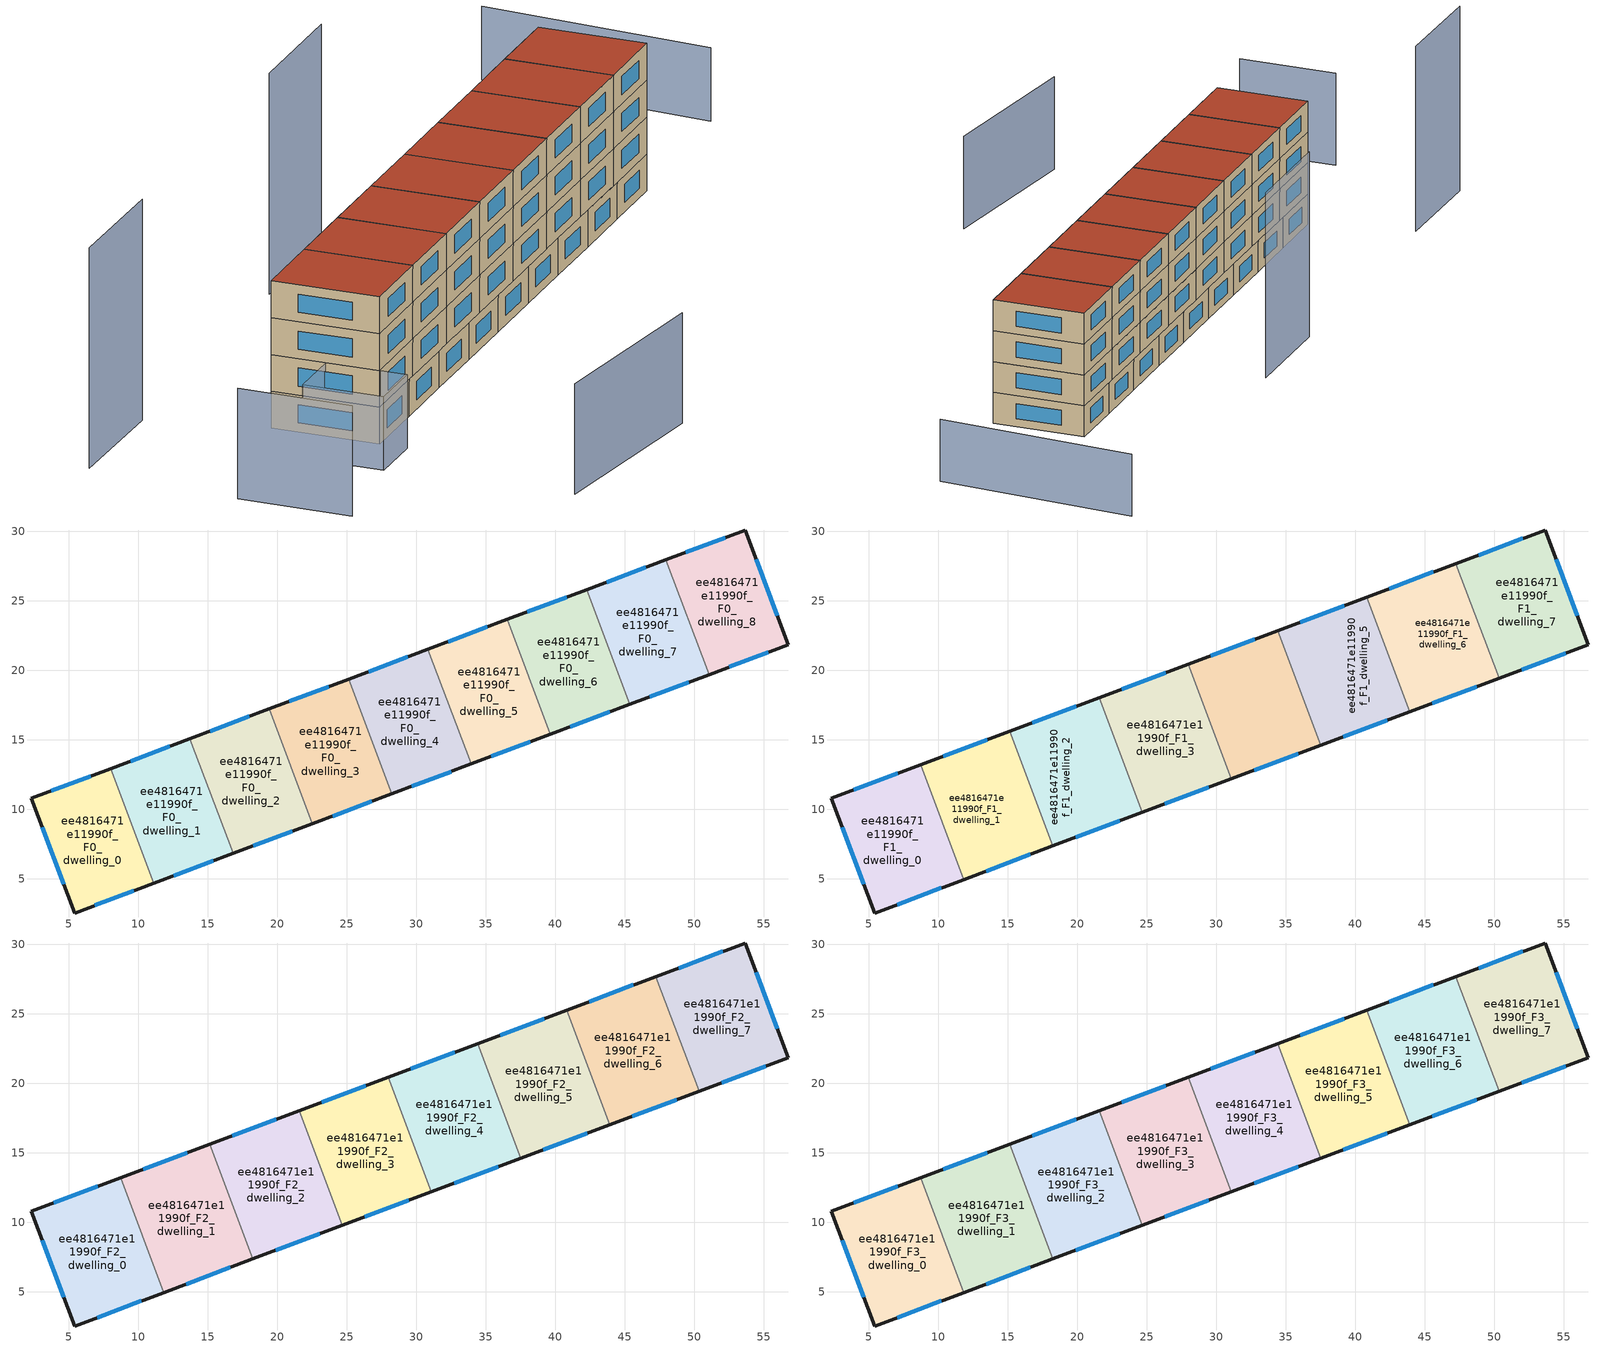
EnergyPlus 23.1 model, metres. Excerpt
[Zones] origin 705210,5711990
ee4816471e11990f_F0_dwelling_0
 floor ground (EU_floor_Construction): 8.02,12.92 11.12,4.68 5.43,2.54 2.3,10.78 z0
 wall outside (EU_wall_Construction): 8.02,12.92 2.3,10.78 5.43,2.54 11.12,4.68 z0:3
 wall to ee4816471e11990f_F0_dwelling_1 (EU_wall_Construction): 11.12,4.68 8.02,12.92 z0:3
 window (EU_Window_Construction): 3.09,8.69 4.64,4.62 / 6.57,12.38 3.75,11.32 / 6.87,3.08 9.68,4.14 z0.76:2.24
ee4816471e11990f_F0_dwelling_1
 floor ground (EU_floor_Construction): 13.72,15.07 16.83,6.82 11.12,4.68 8.02,12.92 z0
 wall outside (EU_wall_Construction): 13.72,15.07 8.02,12.92 / 11.12,4.68 16.83,6.82 z0:3
 wall to ee4816471e11990f_F0_dwelling_2 (EU_wall_Construction): 16.83,6.82 13.72,15.07 z0:3
 window (EU_Window_Construction): 12.28,14.53 9.46,13.47 / 12.56,5.22 15.38,6.28 z0.76:2.24
ee4816471e11990f_F0_dwelling_2
 floor ground (EU_floor_Construction): 19.43,17.22 22.53,8.97 16.83,6.82 13.72,15.07 z0
 wall outside (EU_wall_Construction): 19.43,17.22 13.72,15.07 / 16.83,6.82 22.53,8.97 z0:3
 wall to ee4816471e11990f_F0_dwelling_3 (EU_wall_Construction): 22.53,8.97 19.43,17.22 z0:3
 window (EU_Window_Construction): 17.99,16.67 15.17,15.61 / 18.27,7.37 21.09,8.43 z0.76:2.24
ee4816471e11990f_F0_dwelling_3
 floor ground (EU_floor_Construction): 25.13,19.36 28.24,11.11 22.53,8.97 19.43,17.22 z0
 wall outside (EU_wall_Construction): 25.13,19.36 19.43,17.22 / 22.53,8.97 28.24,11.11 z0:3
 wall to ee4816471e11990f_F0_dwelling_4 (EU_wall_Construction): 28.24,11.11 25.13,19.36 z0:3
 window (EU_Window_Construction): 23.69,18.82 20.87,17.76 / 23.97,9.51 26.79,10.57 z0.76:2.24
 ceiling adiabatic (EU_roof_Construction): 28.24,11.11 25.13,19.36 19.43,17.22 21.57,18.02 24.67,9.77 z3
ee4816471e11990f_F0_dwelling_4
 floor ground (EU_floor_Construction): 30.84,21.51 33.94,13.26 28.24,11.11 25.13,19.36 z0
 wall outside (EU_wall_Construction): 30.84,21.51 25.13,19.36 / 28.24,11.11 33.94,13.26 z0:3
 wall to ee4816471e11990f_F0_dwelling_5 (EU_wall_Construction): 33.94,13.26 30.84,21.51 z0:3
 window (EU_Window_Construction): 29.4,20.96 26.58,19.9 / 29.68,11.65 32.5,12.71 z0.76:2.24
 ceiling adiabatic (EU_roof_Construction): 31.09,12.18 27.99,20.43 25.13,19.36 28.24,11.11 z3
ee4816471e11990f_F0_dwelling_5
 floor ground (EU_floor_Construction): 36.54,23.65 39.64,15.4 33.94,13.26 30.84,21.51 z0
 wall outside (EU_wall_Construction): 36.54,23.65 30.84,21.51 / 33.94,13.26 39.64,15.4 z0:3
 wall to ee4816471e11990f_F0_dwelling_6 (EU_wall_Construction): 39.64,15.4 36.54,23.65 z0:3
 window (EU_Window_Construction): 35.1,23.11 32.28,22.05 / 35.38,13.8 38.2,14.86 z0.76:2.24
ee4816471e11990f_F0_dwelling_6
 floor ground (EU_floor_Construction): 42.24,25.79 45.35,17.54 39.64,15.4 36.54,23.65 z0
 wall outside (EU_wall_Construction): 42.24,25.79 36.54,23.65 / 39.64,15.4 45.35,17.54 z0:3
 wall to ee4816471e11990f_F0_dwelling_7 (EU_wall_Construction): 45.35,17.54 42.24,25.79 z0:3
 window (EU_Window_Construction): 40.8,25.25 37.98,24.19 / 41.09,15.94 43.91,17 z0.76:2.24
ee4816471e11990f_F0_dwelling_7
 floor ground (EU_floor_Construction): 47.95,27.94 51.05,19.69 45.35,17.54 42.24,25.79 z0
 wall outside (EU_wall_Construction): 47.95,27.94 42.24,25.79 / 45.35,17.54 51.05,19.69 z0:3
 wall to ee4816471e11990f_F0_dwelling_8 (EU_wall_Construction): 51.05,19.69 47.95,27.94 z0:3
 window (EU_Window_Construction): 46.51,27.4 43.69,26.34 / 46.79,18.09 49.61,19.15 z0.76:2.24
ee4816471e11990f_F0_dwelling_8
 floor ground (EU_floor_Construction): 53.64,30.08 56.76,21.83 51.05,19.69 47.95,27.94 z0
 wall outside (EU_wall_Construction): 51.05,19.69 56.76,21.83 53.64,30.08 47.95,27.94 z0:3
 window (EU_Window_Construction): 52.2,29.54 49.39,28.48 / 55.97,23.92 54.43,28 / 52.49,20.23 55.31,21.29 z0.76:2.24
ee4816471e11990f_F1_dwelling_0
 floor to ee4816471e11990f_F0_dwelling_0 (EU_floor_Construction): 8.02,12.92 11.12,4.68 5.43,2.54 2.3,10.78 z3
 floor to ee4816471e11990f_F0_dwelling_1 (EU_floor_Construction): 8.73,13.19 11.83,4.95 11.12,4.68 8.02,12.92 z3
 wall outside (EU_wall_Construction): 8.73,13.19 2.3,10.78 5.43,2.54 11.83,4.95 z3:6
 wall to ee4816471e11990f_F1_dwelling_1 (EU_wall_Construction): 11.83,4.95 8.73,13.19 z3:6
 window (EU_Window_Construction): 3.09,8.69 4.64,4.62 / 7.11,12.58 3.93,11.39 / 7.05,3.15 10.21,4.34 z3.76:5.24
ee4816471e11990f_F1_dwelling_1
 floor to ee4816471e11990f_F0_dwelling_1 (EU_floor_Construction): 13.72,15.07 16.83,6.82 11.83,4.95 8.73,13.19 z3
 floor to ee4816471e11990f_F0_dwelling_2 (EU_floor_Construction): 15.15,15.61 18.25,7.36 16.83,6.82 13.72,15.07 z3
 wall outside (EU_wall_Construction): 15.15,15.61 8.73,13.19 / 11.83,4.95 18.25,7.36 z3:6
 wall to ee4816471e11990f_F1_dwelling_2 (EU_wall_Construction): 18.25,7.36 15.15,15.61 z3:6
 window (EU_Window_Construction): 13.53,15 10.36,13.8 / 13.46,5.56 16.63,6.75 z3.76:5.24
ee4816471e11990f_F1_dwelling_2
 floor to ee4816471e11990f_F0_dwelling_2 (EU_floor_Construction): 19.43,17.22 22.53,8.97 18.25,7.36 15.15,15.61 z3
 floor to ee4816471e11990f_F0_dwelling_3 (EU_floor_Construction): 21.57,18.02 24.67,9.77 22.53,8.97 19.43,17.22 z3
 wall outside (EU_wall_Construction): 21.57,18.02 15.15,15.61 / 18.25,7.36 24.67,9.77 z3:6
 wall to ee4816471e11990f_F1_dwelling_3 (EU_wall_Construction): 24.67,9.77 21.57,18.02 z3:6
 window (EU_Window_Construction): 19.95,17.41 16.77,16.22 / 19.88,7.97 23.05,9.16 z3.76:5.24
ee4816471e11990f_F1_dwelling_3
 floor adiabatic (EU_floor_Construction): 27.99,20.43 31.09,12.18 24.67,9.77 21.57,18.02 z3
 wall outside (EU_wall_Construction): 27.99,20.43 21.57,18.02 / 24.67,9.77 31.09,12.18 z3:6
 wall to ee4816471e11990f_F1_dwelling_4 (EU_wall_Construction): 31.09,12.18 27.99,20.43 z3:6
 window (EU_Window_Construction): 26.36,19.82 23.19,18.63 / 26.29,10.38 29.47,11.57 z3.76:5.24
ee4816471e11990f_F1_dwelling_4
 floor to ee4816471e11990f_F0_dwelling_4 (EU_floor_Construction): 30.84,21.51 33.94,13.26 31.09,12.18 27.99,20.43 z3
 floor to ee4816471e11990f_F0_dwelling_5 (EU_floor_Construction): 34.4,22.85 37.5,14.6 33.94,13.26 30.84,21.51 z3
 wall outside (EU_wall_Construction): 34.4,22.85 27.99,20.43 / 31.09,12.18 37.51,14.6 z3:6
 wall to ee4816471e11990f_F1_dwelling_5 (EU_wall_Construction): 37.51,14.6 34.4,22.85 z3:6
 window (EU_Window_Construction): 32.78,22.24 29.61,21.04 / 32.71,12.79 35.88,13.99 z3.76:5.24
ee4816471e11990f_F1_dwelling_5
 floor to ee4816471e11990f_F0_dwelling_5 (EU_floor_Construction): 36.54,23.65 39.64,15.4 37.5,14.6 34.4,22.85 z3
 floor to ee4816471e11990f_F0_dwelling_6 (EU_floor_Construction): 40.82,25.26 43.92,17.01 39.64,15.4 36.54,23.65 z3
 wall outside (EU_wall_Construction): 40.82,25.26 34.4,22.85 / 37.51,14.6 43.92,17.01 z3:6
 wall to ee4816471e11990f_F1_dwelling_6 (EU_wall_Construction): 43.92,17.01 40.82,25.26 z3:6
 window (EU_Window_Construction): 39.2,24.65 36.03,23.46 / 39.13,15.21 42.3,16.4 z3.76:5.24
ee4816471e11990f_F1_dwelling_6
 floor to ee4816471e11990f_F0_dwelling_6 (EU_floor_Construction): 42.24,25.79 45.35,17.54 43.92,17.01 40.82,25.26 z3
 floor to ee4816471e11990f_F0_dwelling_7 (EU_floor_Construction): 47.23,27.67 50.34,19.42 45.35,17.54 42.24,25.79 z3
 wall outside (EU_wall_Construction): 47.23,27.67 40.82,25.26 / 43.92,17.01 50.34,19.42 z3:6
 wall to ee4816471e11990f_F1_dwelling_7 (EU_wall_Construction): 50.34,19.42 47.23,27.67 z3:6
 window (EU_Window_Construction): 45.61,27.06 42.44,25.87 / 45.54,17.62 48.71,18.81 z3.76:5.24
ee4816471e11990f_F1_dwelling_7
 floor to ee4816471e11990f_F0_dwelling_7 (EU_floor_Construction): 47.95,27.94 51.05,19.69 50.34,19.42 47.23,27.67 z3
 floor to ee4816471e11990f_F0_dwelling_8 (EU_floor_Construction): 53.64,30.08 56.76,21.83 51.05,19.69 47.95,27.94 z3
 wall outside (EU_wall_Construction): 50.34,19.42 56.76,21.83 53.64,30.08 47.23,27.67 z3:6
 window (EU_Window_Construction): 52.02,29.47 48.85,28.28 / 55.97,23.92 54.43,28 / 51.96,20.03 55.13,21.22 z3.76:5.24
ee4816471e11990f_F2_dwelling_0
 floor to ee4816471e11990f_F1_dwelling_0 (EU_floor_Construction): 8.73,13.19 11.83,4.95 5.43,2.54 2.3,10.78 z6
 wall outside (EU_wall_Construction): 8.73,13.19 2.3,10.78 5.43,2.54 11.83,4.95 z6:9
 wall to ee4816471e11990f_F2_dwelling_1 (EU_wall_Construction): 11.83,4.95 8.73,13.19 z6:9
 window (EU_Window_Construction): 3.09,8.69 4.64,4.62 / 7.11,12.58 3.93,11.39 / 7.05,3.15 10.21,4.34 z6.76:8.24
ee4816471e11990f_F2_dwelling_1
 floor to ee4816471e11990f_F1_dwelling_1 (EU_floor_Construction): 15.15,15.61 18.25,7.36 11.83,4.95 8.73,13.19 z6
 wall outside (EU_wall_Construction): 15.15,15.61 8.73,13.19 / 11.83,4.95 18.25,7.36 z6:9
 wall to ee4816471e11990f_F2_dwelling_2 (EU_wall_Construction): 18.25,7.36 15.15,15.61 z6:9
 window (EU_Window_Construction): 13.53,15 10.36,13.8 / 13.46,5.56 16.63,6.75 z6.76:8.24
ee4816471e11990f_F2_dwelling_2
 floor to ee4816471e11990f_F1_dwelling_2 (EU_floor_Construction): 21.57,18.02 24.67,9.77 18.25,7.36 15.15,15.61 z6
 wall outside (EU_wall_Construction): 21.57,18.02 15.15,15.61 / 18.25,7.36 24.67,9.77 z6:9
 wall to ee4816471e11990f_F2_dwelling_3 (EU_wall_Construction): 24.67,9.77 21.57,18.02 z6:9
 window (EU_Window_Construction): 19.95,17.41 16.77,16.22 / 19.88,7.97 23.05,9.16 z6.76:8.24
ee4816471e11990f_F2_dwelling_3
 floor to ee4816471e11990f_F1_dwelling_3 (EU_floor_Construction): 27.99,20.43 31.09,12.18 24.67,9.77 21.57,18.02 z6
 wall outside (EU_wall_Construction): 27.99,20.43 21.57,18.02 / 24.67,9.77 31.09,12.18 z6:9
 wall to ee4816471e11990f_F2_dwelling_4 (EU_wall_Construction): 31.09,12.18 27.99,20.43 z6:9
 window (EU_Window_Construction): 26.36,19.82 23.19,18.63 / 26.29,10.38 29.47,11.57 z6.76:8.24
ee4816471e11990f_F2_dwelling_4
 floor to ee4816471e11990f_F1_dwelling_4 (EU_floor_Construction): 34.4,22.85 37.51,14.6 31.09,12.18 27.99,20.43 z6
 wall outside (EU_wall_Construction): 34.4,22.85 27.99,20.43 / 31.09,12.18 37.51,14.6 z6:9
 wall to ee4816471e11990f_F2_dwelling_5 (EU_wall_Construction): 37.51,14.6 34.4,22.85 z6:9
 window (EU_Window_Construction): 32.78,22.24 29.61,21.04 / 32.71,12.79 35.88,13.99 z6.76:8.24
ee4816471e11990f_F2_dwelling_5
 floor to ee4816471e11990f_F1_dwelling_5 (EU_floor_Construction): 40.82,25.26 43.92,17.01 37.51,14.6 34.4,22.85 z6
 wall outside (EU_wall_Construction): 40.82,25.26 34.4,22.85 / 37.51,14.6 43.92,17.01 z6:9
 wall to ee4816471e11990f_F2_dwelling_6 (EU_wall_Construction): 43.92,17.01 40.82,25.26 z6:9
 window (EU_Window_Construction): 39.2,24.65 36.03,23.46 / 39.13,15.21 42.3,16.4 z6.76:8.24
ee4816471e11990f_F2_dwelling_6
 floor to ee4816471e11990f_F1_dwelling_6 (EU_floor_Construction): 47.23,27.67 50.34,19.42 43.92,17.01 40.82,25.26 z6
 wall outside (EU_wall_Construction): 47.23,27.67 40.82,25.26 / 43.92,17.01 50.34,19.42 z6:9
 wall to ee4816471e11990f_F2_dwelling_7 (EU_wall_Construction): 50.34,19.42 47.23,27.67 z6:9
 window (EU_Window_Construction): 45.61,27.06 42.44,25.87 / 45.54,17.62 48.71,18.81 z6.76:8.24
ee4816471e11990f_F2_dwelling_7
 floor to ee4816471e11990f_F1_dwelling_7 (EU_floor_Construction): 53.64,30.08 56.76,21.83 50.34,19.42 47.23,27.67 z6
 wall outside (EU_wall_Construction): 50.34,19.42 56.76,21.83 53.64,30.08 47.23,27.67 z6:9
 window (EU_Window_Construction): 52.02,29.47 48.85,28.28 / 55.97,23.92 54.43,28 / 51.96,20.03 55.13,21.22 z6.76:8.24
ee4816471e11990f_F3_dwelling_0
 floor to ee4816471e11990f_F2_dwelling_0 (EU_floor_Construction): 8.73,13.19 11.83,4.95 5.43,2.54 2.3,10.78 z9
 wall outside (EU_wall_Construction): 8.73,13.19 2.3,10.78 5.43,2.54 11.83,4.95 z9:12
 wall to ee4816471e11990f_F3_dwelling_1 (EU_wall_Construction): 11.83,4.95 8.73,13.19 z9:12
 window (EU_Window_Construction): 3.09,8.69 4.64,4.62 / 7.11,12.58 3.93,11.39 / 7.05,3.15 10.21,4.34 z9.76:11.24
 roof outside (EU_roof_Construction): 11.83,4.95 8.73,13.19 2.3,10.78 5.43,2.54 z12
ee4816471e11990f_F3_dwelling_1
 floor to ee4816471e11990f_F2_dwelling_1 (EU_floor_Construction): 15.15,15.61 18.25,7.36 11.83,4.95 8.73,13.19 z9
 wall outside (EU_wall_Construction): 15.15,15.61 8.73,13.19 / 11.83,4.95 18.25,7.36 z9:12
 wall to ee4816471e11990f_F3_dwelling_2 (EU_wall_Construction): 18.25,7.36 15.15,15.61 z9:12
 window (EU_Window_Construction): 13.53,15 10.36,13.8 / 13.46,5.56 16.63,6.75 z9.76:11.24
 roof outside (EU_roof_Construction): 18.25,7.36 15.15,15.61 8.73,13.19 11.83,4.95 z12
ee4816471e11990f_F3_dwelling_2
 floor to ee4816471e11990f_F2_dwelling_2 (EU_floor_Construction): 21.57,18.02 24.67,9.77 18.25,7.36 15.15,15.61 z9
 wall outside (EU_wall_Construction): 21.57,18.02 15.15,15.61 / 18.25,7.36 24.67,9.77 z9:12
 wall to ee4816471e11990f_F3_dwelling_3 (EU_wall_Construction): 24.67,9.77 21.57,18.02 z9:12
 window (EU_Window_Construction): 19.95,17.41 16.77,16.22 / 19.88,7.97 23.05,9.16 z9.76:11.24
 roof outside (EU_roof_Construction): 24.67,9.77 21.57,18.02 15.15,15.61 18.25,7.36 z12
ee4816471e11990f_F3_dwelling_3
 floor to ee4816471e11990f_F2_dwelling_3 (EU_floor_Construction): 27.99,20.43 31.09,12.18 24.67,9.77 21.57,18.02 z9
 wall outside (EU_wall_Construction): 27.99,20.43 21.57,18.02 / 24.67,9.77 31.09,12.18 z9:12
 wall to ee4816471e11990f_F3_dwelling_4 (EU_wall_Construction): 31.09,12.18 27.99,20.43 z9:12
 window (EU_Window_Construction): 26.36,19.82 23.19,18.63 / 26.29,10.38 29.47,11.57 z9.76:11.24
 roof outside (EU_roof_Construction): 31.09,12.18 27.99,20.43 21.57,18.02 24.67,9.77 z12
ee4816471e11990f_F3_dwelling_4
 floor to ee4816471e11990f_F2_dwelling_4 (EU_floor_Construction): 34.4,22.85 37.51,14.6 31.09,12.18 27.99,20.43 z9
 wall outside (EU_wall_Construction): 34.4,22.85 27.99,20.43 / 31.09,12.18 37.51,14.6 z9:12
 wall to ee4816471e11990f_F3_dwelling_5 (EU_wall_Construction): 37.51,14.6 34.4,22.85 z9:12
 window (EU_Window_Construction): 32.78,22.24 29.61,21.04 / 32.71,12.79 35.88,13.99 z9.76:11.24
 roof outside (EU_roof_Construction): 37.51,14.6 34.4,22.85 27.99,20.43 31.09,12.18 z12
ee4816471e11990f_F3_dwelling_5
 floor to ee4816471e11990f_F2_dwelling_5 (EU_floor_Construction): 40.82,25.26 43.92,17.01 37.51,14.6 34.4,22.85 z9
 wall outside (EU_wall_Construction): 40.82,25.26 34.4,22.85 / 37.51,14.6 43.92,17.01 z9:12
 wall to ee4816471e11990f_F3_dwelling_6 (EU_wall_Construction): 43.92,17.01 40.82,25.26 z9:12
 window (EU_Window_Construction): 39.2,24.65 36.03,23.46 / 39.13,15.21 42.3,16.4 z9.76:11.24
 roof outside (EU_roof_Construction): 43.92,17.01 40.82,25.26 34.4,22.85 37.51,14.6 z12
ee4816471e11990f_F3_dwelling_6
 floor to ee4816471e11990f_F2_dwelling_6 (EU_floor_Construction): 47.23,27.67 50.34,19.42 43.92,17.01 40.82,25.26 z9
 wall outside (EU_wall_Construction): 47.23,27.67 40.82,25.26 / 43.92,17.01 50.34,19.42 z9:12
 wall to ee4816471e11990f_F3_dwelling_7 (EU_wall_Construction): 50.34,19.42 47.23,27.67 z9:12
 window (EU_Window_Construction): 45.61,27.06 42.44,25.87 / 45.54,17.62 48.71,18.81 z9.76:11.24
 roof outside (EU_roof_Construction): 50.34,19.42 47.23,27.67 40.82,25.26 43.92,17.01 z12
ee4816471e11990f_F3_dwelling_7
 floor to ee4816471e11990f_F2_dwelling_7 (EU_floor_Construction): 53.64,30.08 56.76,21.83 50.34,19.42 47.23,27.67 z9
 wall outside (EU_wall_Construction): 50.34,19.42 56.76,21.83 53.64,30.08 47.23,27.67 z9:12
 window (EU_Window_Construction): 52.02,29.47 48.85,28.28 / 55.97,23.92 54.43,28 / 51.96,20.03 55.13,21.22 z9.76:11.24
 roof outside (EU_roof_Construction): 56.76,21.83 53.64,30.08 47.23,27.67 50.34,19.42 z12
shading: 7.88,-15.1 23.93,-11.55 / -9.9,3.09 -6.66,-5.63 z0:9; 70.3,27.63 64.92,46.06 / 6.21,0.42 1.74,-1.24 / 1.74,-1.24 -0.55,4.94 / -0.55,4.94 3.91,6.61 / 3.91,6.61 6.21,0.42 z0:6; 32.12,32.67 22.2,28.99 / -3.07,19.03 -12.91,15.49 z0:18
[Building]
EU S2 Campaign: North Axis=0; Terrain=City; Solar Distribution=FullExterior
[Site:Location]
London: Latitude=51.5; Longitude=-0.5; Time Zone=0; Elevation=25
[SizingPeriod:WeatherFileDays]
AnnualSizingPeriod: Begin Month=1; Begin Day of Month=1; End Month=12; End Day of Month=31; Day of Week for Start Day=Monday; Use Weather File Daylight Saving Period=No; Use Weather File Rain and Snow Indicators=No
[MATERIAL]
EU_InternalMass_Material: Roughness=MediumRough; Thickness=0.1; Conductivity=1; Density=1800; Specific Heat=900; Thermal Absorptance=0.9; Solar Absorptance=0.7; Visible Absorptance=0.7
[MATERIAL:NOMASS] Roughness=MediumRough; Thermal Absorptance=0.9; Solar Absorptance=0.7; Visible Absorptance=0.7
Name | Thermal Resistance
EU_wall_NoMass | 0.655885
EU_roof_NoMass | 2.70553
EU_floor_NoMass | 2.16442
[WINDOWMATERIAL:SIMPLEGLAZINGSYSTEM]
EU_Window_SimpleGlazing: UFactor=2.91071; Solar Heat Gain Coefficient=0.76; Visible Transmittance=0.76
[CONSTRUCTION]
EU_wall_Construction: EU_wall_NoMass
EU_roof_Construction: EU_roof_NoMass
EU_floor_Construction: EU_floor_NoMass
EU_Window_Construction: EU_Window_SimpleGlazing
EU_InternalMass_Construction: EU_InternalMass_Material
[ZONE] Type=1; Multiplier=1; Ceiling Height=autocalculate; Floor Area=autocalculate; Part of Total Floor Area=Yes
Name | Volume
ee4816471e11990f_F0_dwelling_0 | 161.117
ee4816471e11990f_F1_dwelling_0; ee4816471e11990f_F2_dwelling_0; ee4816471e11990f_F3_dwelling_0 | 181.263
ee4816471e11990f_F0_dwelling_1; ee4816471e11990f_F0_dwelling_3 | 161.114
ee4816471e11990f_F1_dwelling_1; ee4816471e11990f_F2_dwelling_1; ee4816471e11990f_F3_dwelling_1 | 181.26
ee4816471e11990f_F0_dwelling_2 | 161.121
ee4816471e11990f_F1_dwelling_2; ee4816471e11990f_F2_dwelling_2; ee4816471e11990f_F3_dwelling_2; ee4816471e11990f_F1_dwelling_6; ee4816471e11990f_F2_dwelling_6; ee4816471e11990f_F3_dwelling_6 | 181.258
ee4816471e11990f_F1_dwelling_3; ee4816471e11990f_F2_dwelling_3; ee4816471e11990f_F3_dwelling_3 | 181.281
ee4816471e11990f_F0_dwelling_4 | 161.123
ee4816471e11990f_F1_dwelling_4; ee4816471e11990f_F2_dwelling_4; ee4816471e11990f_F3_dwelling_4 | 181.243
ee4816471e11990f_F0_dwelling_5 | 161.125
ee4816471e11990f_F1_dwelling_5; ee4816471e11990f_F2_dwelling_5; ee4816471e11990f_F3_dwelling_5 | 181.257
ee4816471e11990f_F0_dwelling_6 | 161.131
ee4816471e11990f_F0_dwelling_7 | 161.104
ee4816471e11990f_F1_dwelling_7; ee4816471e11990f_F2_dwelling_7; ee4816471e11990f_F3_dwelling_7 | 181.266
ee4816471e11990f_F0_dwelling_8 | 161.12
[INTERNALMASS] Construction=EU_InternalMass_Construction
Name | Zone or ZoneList | Surface Area
ee4816471e11990f_F0_dwelling_0_EU_InternalMass | ee4816471e11990f_F0_dwelling_0 | 53.7057
ee4816471e11990f_F0_dwelling_1_EU_InternalMass | ee4816471e11990f_F0_dwelling_1 | 53.7047
ee4816471e11990f_F0_dwelling_2_EU_InternalMass | ee4816471e11990f_F0_dwelling_2 | 53.7073
ee4816471e11990f_F0_dwelling_3_EU_InternalMass | ee4816471e11990f_F0_dwelling_3 | 53.7047
ee4816471e11990f_F0_dwelling_4_EU_InternalMass | ee4816471e11990f_F0_dwelling_4 | 53.7074
ee4816471e11990f_F0_dwelling_5_EU_InternalMass | ee4816471e11990f_F0_dwelling_5 | 53.7087
ee4816471e11990f_F0_dwelling_6_EU_InternalMass | ee4816471e11990f_F0_dwelling_6 | 53.71
ee4816471e11990f_F0_dwelling_7_EU_InternalMass | ee4816471e11990f_F0_dwelling_7 | 53.7013
ee4816471e11990f_F0_dwelling_8_EU_InternalMass | ee4816471e11990f_F0_dwelling_8 | 53.7063
ee4816471e11990f_F1_dwelling_0_EU_InternalMass | ee4816471e11990f_F1_dwelling_0 | 60.4207
ee4816471e11990f_F1_dwelling_1_EU_InternalMass | ee4816471e11990f_F1_dwelling_1 | 60.4202
ee4816471e11990f_F1_dwelling_2_EU_InternalMass | ee4816471e11990f_F1_dwelling_2 | 60.4189
ee4816471e11990f_F1_dwelling_3_EU_InternalMass | ee4816471e11990f_F1_dwelling_3 | 60.4272
ee4816471e11990f_F1_dwelling_4_EU_InternalMass | ee4816471e11990f_F1_dwelling_4 | 60.414
ee4816471e11990f_F1_dwelling_5_EU_InternalMass | ee4816471e11990f_F1_dwelling_5 | 60.4188
ee4816471e11990f_F1_dwelling_6_EU_InternalMass | ee4816471e11990f_F1_dwelling_6 | 60.4192
ee4816471e11990f_F1_dwelling_7_EU_InternalMass | ee4816471e11990f_F1_dwelling_7 | 60.4219
ee4816471e11990f_F2_dwelling_0_EU_InternalMass | ee4816471e11990f_F2_dwelling_0 | 60.4207
ee4816471e11990f_F2_dwelling_1_EU_InternalMass | ee4816471e11990f_F2_dwelling_1 | 60.4202
ee4816471e11990f_F2_dwelling_2_EU_InternalMass | ee4816471e11990f_F2_dwelling_2 | 60.4189
ee4816471e11990f_F2_dwelling_3_EU_InternalMass | ee4816471e11990f_F2_dwelling_3 | 60.4272
ee4816471e11990f_F2_dwelling_4_EU_InternalMass | ee4816471e11990f_F2_dwelling_4 | 60.414
ee4816471e11990f_F2_dwelling_5_EU_InternalMass | ee4816471e11990f_F2_dwelling_5 | 60.4188
ee4816471e11990f_F2_dwelling_6_EU_InternalMass | ee4816471e11990f_F2_dwelling_6 | 60.4192
ee4816471e11990f_F2_dwelling_7_EU_InternalMass | ee4816471e11990f_F2_dwelling_7 | 60.4219
ee4816471e11990f_F3_dwelling_0_EU_InternalMass | ee4816471e11990f_F3_dwelling_0 | 60.4207
ee4816471e11990f_F3_dwelling_1_EU_InternalMass | ee4816471e11990f_F3_dwelling_1 | 60.4202
ee4816471e11990f_F3_dwelling_2_EU_InternalMass | ee4816471e11990f_F3_dwelling_2 | 60.4189
ee4816471e11990f_F3_dwelling_3_EU_InternalMass | ee4816471e11990f_F3_dwelling_3 | 60.4272
ee4816471e11990f_F3_dwelling_4_EU_InternalMass | ee4816471e11990f_F3_dwelling_4 | 60.414
ee4816471e11990f_F3_dwelling_5_EU_InternalMass | ee4816471e11990f_F3_dwelling_5 | 60.4188
ee4816471e11990f_F3_dwelling_6_EU_InternalMass | ee4816471e11990f_F3_dwelling_6 | 60.4192
ee4816471e11990f_F3_dwelling_7_EU_InternalMass | ee4816471e11990f_F3_dwelling_7 | 60.4219
[OTHEREQUIPMENT] Fuel Type=Electricity; Design Level Calculation Method=Watts/Area; Power per Zone Floor Area=1; Fraction Latent=0; Fraction Radiant=0; Fraction Lost=0; Carbon Dioxide Generation Rate=0; EndUse Subcategory=EU_Step8_InternalGains
Name | Zone or ZoneList or Space or SpaceList | Schedule
EU_Step8_InternalGain_ee4816471e11990f_F0_dwelling_0_f000 | ee4816471e11990f_F0_dwelling_0 | EU_Step8_GainSchedule_ee4816471e11990f_F0_dwelling_0_f000
EU_Step8_InternalGain_ee4816471e11990f_F0_dwelling_1_f000 | ee4816471e11990f_F0_dwelling_1 | EU_Step8_GainSchedule_ee4816471e11990f_F0_dwelling_1_f000
EU_Step8_InternalGain_ee4816471e11990f_F0_dwelling_2_f000 | ee4816471e11990f_F0_dwelling_2 | EU_Step8_GainSchedule_ee4816471e11990f_F0_dwelling_2_f000
EU_Step8_InternalGain_ee4816471e11990f_F0_dwelling_3_f000 | ee4816471e11990f_F0_dwelling_3 | EU_Step8_GainSchedule_ee4816471e11990f_F0_dwelling_3_f000
EU_Step8_InternalGain_ee4816471e11990f_F0_dwelling_4_f000 | ee4816471e11990f_F0_dwelling_4 | EU_Step8_GainSchedule_ee4816471e11990f_F0_dwelling_4_f000
EU_Step8_InternalGain_ee4816471e11990f_F0_dwelling_5_f000 | ee4816471e11990f_F0_dwelling_5 | EU_Step8_GainSchedule_ee4816471e11990f_F0_dwelling_5_f000
EU_Step8_InternalGain_ee4816471e11990f_F0_dwelling_6_f000 | ee4816471e11990f_F0_dwelling_6 | EU_Step8_GainSchedule_ee4816471e11990f_F0_dwelling_6_f000
EU_Step8_InternalGain_ee4816471e11990f_F0_dwelling_7_f000 | ee4816471e11990f_F0_dwelling_7 | EU_Step8_GainSchedule_ee4816471e11990f_F0_dwelling_7_f000
EU_Step8_InternalGain_ee4816471e11990f_F0_dwelling_8_f000 | ee4816471e11990f_F0_dwelling_8 | EU_Step8_GainSchedule_ee4816471e11990f_F0_dwelling_8_f000
EU_Step8_InternalGain_ee4816471e11990f_F1_dwelling_0_f000 | ee4816471e11990f_F1_dwelling_0 | EU_Step8_GainSchedule_ee4816471e11990f_F1_dwelling_0_f000
EU_Step8_InternalGain_ee4816471e11990f_F1_dwelling_1_f000 | ee4816471e11990f_F1_dwelling_1 | EU_Step8_GainSchedule_ee4816471e11990f_F1_dwelling_1_f000
EU_Step8_InternalGain_ee4816471e11990f_F1_dwelling_2_f000 | ee4816471e11990f_F1_dwelling_2 | EU_Step8_GainSchedule_ee4816471e11990f_F1_dwelling_2_f000
EU_Step8_InternalGain_ee4816471e11990f_F1_dwelling_3_f000 | ee4816471e11990f_F1_dwelling_3 | EU_Step8_GainSchedule_ee4816471e11990f_F1_dwelling_3_f000
EU_Step8_InternalGain_ee4816471e11990f_F1_dwelling_4_f000 | ee4816471e11990f_F1_dwelling_4 | EU_Step8_GainSchedule_ee4816471e11990f_F1_dwelling_4_f000
EU_Step8_InternalGain_ee4816471e11990f_F1_dwelling_5_f000 | ee4816471e11990f_F1_dwelling_5 | EU_Step8_GainSchedule_ee4816471e11990f_F1_dwelling_5_f000
EU_Step8_InternalGain_ee4816471e11990f_F1_dwelling_6_f000 | ee4816471e11990f_F1_dwelling_6 | EU_Step8_GainSchedule_ee4816471e11990f_F1_dwelling_6_f000
EU_Step8_InternalGain_ee4816471e11990f_F1_dwelling_7_f000 | ee4816471e11990f_F1_dwelling_7 | EU_Step8_GainSchedule_ee4816471e11990f_F1_dwelling_7_f000
EU_Step8_InternalGain_ee4816471e11990f_F2_dwelling_0_f000 | ee4816471e11990f_F2_dwelling_0 | EU_Step8_GainSchedule_ee4816471e11990f_F2_dwelling_0_f000
EU_Step8_InternalGain_ee4816471e11990f_F2_dwelling_1_f000 | ee4816471e11990f_F2_dwelling_1 | EU_Step8_GainSchedule_ee4816471e11990f_F2_dwelling_1_f000
EU_Step8_InternalGain_ee4816471e11990f_F2_dwelling_2_f000 | ee4816471e11990f_F2_dwelling_2 | EU_Step8_GainSchedule_ee4816471e11990f_F2_dwelling_2_f000
EU_Step8_InternalGain_ee4816471e11990f_F2_dwelling_3_f000 | ee4816471e11990f_F2_dwelling_3 | EU_Step8_GainSchedule_ee4816471e11990f_F2_dwelling_3_f000
EU_Step8_InternalGain_ee4816471e11990f_F2_dwelling_4_f000 | ee4816471e11990f_F2_dwelling_4 | EU_Step8_GainSchedule_ee4816471e11990f_F2_dwelling_4_f000
EU_Step8_InternalGain_ee4816471e11990f_F2_dwelling_5_f000 | ee4816471e11990f_F2_dwelling_5 | EU_Step8_GainSchedule_ee4816471e11990f_F2_dwelling_5_f000
EU_Step8_InternalGain_ee4816471e11990f_F2_dwelling_6_f000 | ee4816471e11990f_F2_dwelling_6 | EU_Step8_GainSchedule_ee4816471e11990f_F2_dwelling_6_f000
EU_Step8_InternalGain_ee4816471e11990f_F2_dwelling_7_f000 | ee4816471e11990f_F2_dwelling_7 | EU_Step8_GainSchedule_ee4816471e11990f_F2_dwelling_7_f000
EU_Step8_InternalGain_ee4816471e11990f_F3_dwelling_0_f000 | ee4816471e11990f_F3_dwelling_0 | EU_Step8_GainSchedule_ee4816471e11990f_F3_dwelling_0_f000
EU_Step8_InternalGain_ee4816471e11990f_F3_dwelling_1_f000 | ee4816471e11990f_F3_dwelling_1 | EU_Step8_GainSchedule_ee4816471e11990f_F3_dwelling_1_f000
EU_Step8_InternalGain_ee4816471e11990f_F3_dwelling_2_f000 | ee4816471e11990f_F3_dwelling_2 | EU_Step8_GainSchedule_ee4816471e11990f_F3_dwelling_2_f000
EU_Step8_InternalGain_ee4816471e11990f_F3_dwelling_3_f000 | ee4816471e11990f_F3_dwelling_3 | EU_Step8_GainSchedule_ee4816471e11990f_F3_dwelling_3_f000
EU_Step8_InternalGain_ee4816471e11990f_F3_dwelling_4_f000 | ee4816471e11990f_F3_dwelling_4 | EU_Step8_GainSchedule_ee4816471e11990f_F3_dwelling_4_f000
EU_Step8_InternalGain_ee4816471e11990f_F3_dwelling_5_f000 | ee4816471e11990f_F3_dwelling_5 | EU_Step8_GainSchedule_ee4816471e11990f_F3_dwelling_5_f000
EU_Step8_InternalGain_ee4816471e11990f_F3_dwelling_6_f000 | ee4816471e11990f_F3_dwelling_6 | EU_Step8_GainSchedule_ee4816471e11990f_F3_dwelling_6_f000
EU_Step8_InternalGain_ee4816471e11990f_F3_dwelling_7_f000 | ee4816471e11990f_F3_dwelling_7 | EU_Step8_GainSchedule_ee4816471e11990f_F3_dwelling_7_f000
[ZONEVENTILATION:DESIGNFLOWRATE] Schedule=EU_AlwaysOn; Design Flow Rate Calculation Method=AirChanges/Hour; Air Changes per Hour=0.462017; Ventilation Type=Natural; Fan Pressure Rise=0; Fan Total Efficiency=1; Constant Term Coefficient=1; Temperature Term Coefficient=0; Velocity Term Coefficient=0; Velocity Squared Term Coefficient=0; Minimum Indoor Temperature=-100; Maximum Indoor Temperature=100; Delta Temperature=-100; Minimum Outdoor Temperature=-100; Maximum Outdoor Temperature=100; Maximum Wind Speed=40
Name | Zone or ZoneList or Space or SpaceList
EU_ConstantAir_ee4816471e11990f_F0_dwelling_0 | ee4816471e11990f_F0_dwelling_0
EU_ConstantAir_ee4816471e11990f_F0_dwelling_1 | ee4816471e11990f_F0_dwelling_1
EU_ConstantAir_ee4816471e11990f_F0_dwelling_2 | ee4816471e11990f_F0_dwelling_2
EU_ConstantAir_ee4816471e11990f_F0_dwelling_3 | ee4816471e11990f_F0_dwelling_3
EU_ConstantAir_ee4816471e11990f_F0_dwelling_4 | ee4816471e11990f_F0_dwelling_4
EU_ConstantAir_ee4816471e11990f_F0_dwelling_5 | ee4816471e11990f_F0_dwelling_5
EU_ConstantAir_ee4816471e11990f_F0_dwelling_6 | ee4816471e11990f_F0_dwelling_6
EU_ConstantAir_ee4816471e11990f_F0_dwelling_7 | ee4816471e11990f_F0_dwelling_7
EU_ConstantAir_ee4816471e11990f_F0_dwelling_8 | ee4816471e11990f_F0_dwelling_8
EU_ConstantAir_ee4816471e11990f_F1_dwelling_0 | ee4816471e11990f_F1_dwelling_0
EU_ConstantAir_ee4816471e11990f_F1_dwelling_1 | ee4816471e11990f_F1_dwelling_1
EU_ConstantAir_ee4816471e11990f_F1_dwelling_2 | ee4816471e11990f_F1_dwelling_2
EU_ConstantAir_ee4816471e11990f_F1_dwelling_3 | ee4816471e11990f_F1_dwelling_3
EU_ConstantAir_ee4816471e11990f_F1_dwelling_4 | ee4816471e11990f_F1_dwelling_4
EU_ConstantAir_ee4816471e11990f_F1_dwelling_5 | ee4816471e11990f_F1_dwelling_5
EU_ConstantAir_ee4816471e11990f_F1_dwelling_6 | ee4816471e11990f_F1_dwelling_6
EU_ConstantAir_ee4816471e11990f_F1_dwelling_7 | ee4816471e11990f_F1_dwelling_7
EU_ConstantAir_ee4816471e11990f_F2_dwelling_0 | ee4816471e11990f_F2_dwelling_0
EU_ConstantAir_ee4816471e11990f_F2_dwelling_1 | ee4816471e11990f_F2_dwelling_1
EU_ConstantAir_ee4816471e11990f_F2_dwelling_2 | ee4816471e11990f_F2_dwelling_2
EU_ConstantAir_ee4816471e11990f_F2_dwelling_3 | ee4816471e11990f_F2_dwelling_3
EU_ConstantAir_ee4816471e11990f_F2_dwelling_4 | ee4816471e11990f_F2_dwelling_4
EU_ConstantAir_ee4816471e11990f_F2_dwelling_5 | ee4816471e11990f_F2_dwelling_5
EU_ConstantAir_ee4816471e11990f_F2_dwelling_6 | ee4816471e11990f_F2_dwelling_6
EU_ConstantAir_ee4816471e11990f_F2_dwelling_7 | ee4816471e11990f_F2_dwelling_7
EU_ConstantAir_ee4816471e11990f_F3_dwelling_0 | ee4816471e11990f_F3_dwelling_0
EU_ConstantAir_ee4816471e11990f_F3_dwelling_1 | ee4816471e11990f_F3_dwelling_1
EU_ConstantAir_ee4816471e11990f_F3_dwelling_2 | ee4816471e11990f_F3_dwelling_2
EU_ConstantAir_ee4816471e11990f_F3_dwelling_3 | ee4816471e11990f_F3_dwelling_3
EU_ConstantAir_ee4816471e11990f_F3_dwelling_4 | ee4816471e11990f_F3_dwelling_4
EU_ConstantAir_ee4816471e11990f_F3_dwelling_5 | ee4816471e11990f_F3_dwelling_5
EU_ConstantAir_ee4816471e11990f_F3_dwelling_6 | ee4816471e11990f_F3_dwelling_6
EU_ConstantAir_ee4816471e11990f_F3_dwelling_7 | ee4816471e11990f_F3_dwelling_7
[HVACTEMPLATE:THERMOSTAT] Constant Heating Setpoint=20; Constant Cooling Setpoint=50
EU_HeatOnly_ee4816471e11990f_F0_dwelling_0; EU_HeatOnly_ee4816471e11990f_F0_dwelling_1; EU_HeatOnly_ee4816471e11990f_F0_dwelling_2; EU_HeatOnly_ee4816471e11990f_F0_dwelling_3; EU_HeatOnly_ee4816471e11990f_F0_dwelling_4; EU_HeatOnly_ee4816471e11990f_F0_dwelling_5; EU_HeatOnly_ee4816471e11990f_F0_dwelling_6; EU_HeatOnly_ee4816471e11990f_F0_dwelling_7; EU_HeatOnly_ee4816471e11990f_F0_dwelling_8; EU_HeatOnly_ee4816471e11990f_F1_dwelling_0; EU_HeatOnly_ee4816471e11990f_F1_dwelling_1; EU_HeatOnly_ee4816471e11990f_F1_dwelling_2; EU_HeatOnly_ee4816471e11990f_F1_dwelling_3; EU_HeatOnly_ee4816471e11990f_F1_dwelling_4; EU_HeatOnly_ee4816471e11990f_F1_dwelling_5; EU_HeatOnly_ee4816471e11990f_F1_dwelling_6; EU_HeatOnly_ee4816471e11990f_F1_dwelling_7; EU_HeatOnly_ee4816471e11990f_F2_dwelling_0; EU_HeatOnly_ee4816471e11990f_F2_dwelling_1; EU_HeatOnly_ee4816471e11990f_F2_dwelling_2; EU_HeatOnly_ee4816471e11990f_F2_dwelling_3; EU_HeatOnly_ee4816471e11990f_F2_dwelling_4; EU_HeatOnly_ee4816471e11990f_F2_dwelling_5; EU_HeatOnly_ee4816471e11990f_F2_dwelling_6; EU_HeatOnly_ee4816471e11990f_F2_dwelling_7; EU_HeatOnly_ee4816471e11990f_F3_dwelling_0; EU_HeatOnly_ee4816471e11990f_F3_dwelling_1; EU_HeatOnly_ee4816471e11990f_F3_dwelling_2; EU_HeatOnly_ee4816471e11990f_F3_dwelling_3; EU_HeatOnly_ee4816471e11990f_F3_dwelling_4; EU_HeatOnly_ee4816471e11990f_F3_dwelling_5; EU_HeatOnly_ee4816471e11990f_F3_dwelling_6; EU_HeatOnly_ee4816471e11990f_F3_dwelling_7
[HVACTEMPLATE:ZONE:IDEALLOADSAIRSYSTEM] System Availability Schedule=EU_AlwaysOn; Maximum Heating Supply Air Temperature=50; Minimum Cooling Supply Air Temperature=13; Maximum Heating Supply Air Humidity Ratio=0.0156; Minimum Cooling Supply Air Humidity Ratio=0.0077; Heating Limit=NoLimit; Cooling Limit=NoLimit; Heating Availability Schedule=EU_AlwaysOn; Cooling Availability Schedule=EU_CoolingOff; Dehumidification Control Type=ConstantSensibleHeatRatio; Cooling Sensible Heat Ratio=0.7; Dehumidification Setpoint=60; Humidification Control Type=None; Humidification Setpoint=30; Outdoor Air Method=None; Outdoor Air Flow Rate per Person=0.00944; Outdoor Air Flow Rate per Zone Floor Area=0; Outdoor Air Flow Rate per Zone=0; Demand Controlled Ventilation Type=None; Outdoor Air Economizer Type=NoEconomizer; Heat Recovery Type=None; Sensible Heat Recovery Effectiveness=0.7; Latent Heat Recovery Effectiveness=0.65
Name | Template Thermostat
ee4816471e11990f_F0_dwelling_0 | EU_HeatOnly_ee4816471e11990f_F0_dwelling_0
ee4816471e11990f_F0_dwelling_1 | EU_HeatOnly_ee4816471e11990f_F0_dwelling_1
ee4816471e11990f_F0_dwelling_2 | EU_HeatOnly_ee4816471e11990f_F0_dwelling_2
ee4816471e11990f_F0_dwelling_3 | EU_HeatOnly_ee4816471e11990f_F0_dwelling_3
ee4816471e11990f_F0_dwelling_4 | EU_HeatOnly_ee4816471e11990f_F0_dwelling_4
ee4816471e11990f_F0_dwelling_5 | EU_HeatOnly_ee4816471e11990f_F0_dwelling_5
ee4816471e11990f_F0_dwelling_6 | EU_HeatOnly_ee4816471e11990f_F0_dwelling_6
ee4816471e11990f_F0_dwelling_7 | EU_HeatOnly_ee4816471e11990f_F0_dwelling_7
ee4816471e11990f_F0_dwelling_8 | EU_HeatOnly_ee4816471e11990f_F0_dwelling_8
ee4816471e11990f_F1_dwelling_0 | EU_HeatOnly_ee4816471e11990f_F1_dwelling_0
ee4816471e11990f_F1_dwelling_1 | EU_HeatOnly_ee4816471e11990f_F1_dwelling_1
ee4816471e11990f_F1_dwelling_2 | EU_HeatOnly_ee4816471e11990f_F1_dwelling_2
ee4816471e11990f_F1_dwelling_3 | EU_HeatOnly_ee4816471e11990f_F1_dwelling_3
ee4816471e11990f_F1_dwelling_4 | EU_HeatOnly_ee4816471e11990f_F1_dwelling_4
ee4816471e11990f_F1_dwelling_5 | EU_HeatOnly_ee4816471e11990f_F1_dwelling_5
ee4816471e11990f_F1_dwelling_6 | EU_HeatOnly_ee4816471e11990f_F1_dwelling_6
ee4816471e11990f_F1_dwelling_7 | EU_HeatOnly_ee4816471e11990f_F1_dwelling_7
ee4816471e11990f_F2_dwelling_0 | EU_HeatOnly_ee4816471e11990f_F2_dwelling_0
ee4816471e11990f_F2_dwelling_1 | EU_HeatOnly_ee4816471e11990f_F2_dwelling_1
ee4816471e11990f_F2_dwelling_2 | EU_HeatOnly_ee4816471e11990f_F2_dwelling_2
ee4816471e11990f_F2_dwelling_3 | EU_HeatOnly_ee4816471e11990f_F2_dwelling_3
ee4816471e11990f_F2_dwelling_4 | EU_HeatOnly_ee4816471e11990f_F2_dwelling_4
ee4816471e11990f_F2_dwelling_5 | EU_HeatOnly_ee4816471e11990f_F2_dwelling_5
ee4816471e11990f_F2_dwelling_6 | EU_HeatOnly_ee4816471e11990f_F2_dwelling_6
ee4816471e11990f_F2_dwelling_7 | EU_HeatOnly_ee4816471e11990f_F2_dwelling_7
ee4816471e11990f_F3_dwelling_0 | EU_HeatOnly_ee4816471e11990f_F3_dwelling_0
ee4816471e11990f_F3_dwelling_1 | EU_HeatOnly_ee4816471e11990f_F3_dwelling_1
ee4816471e11990f_F3_dwelling_2 | EU_HeatOnly_ee4816471e11990f_F3_dwelling_2
ee4816471e11990f_F3_dwelling_3 | EU_HeatOnly_ee4816471e11990f_F3_dwelling_3
ee4816471e11990f_F3_dwelling_4 | EU_HeatOnly_ee4816471e11990f_F3_dwelling_4
ee4816471e11990f_F3_dwelling_5 | EU_HeatOnly_ee4816471e11990f_F3_dwelling_5
ee4816471e11990f_F3_dwelling_6 | EU_HeatOnly_ee4816471e11990f_F3_dwelling_6
ee4816471e11990f_F3_dwelling_7 | EU_HeatOnly_ee4816471e11990f_F3_dwelling_7
[SIZING:ZONE] Zone Cooling Design Supply Air Temperature Input Method=SupplyAirTemperature; Zone Cooling Design Supply Air Temperature=13; Zone Heating Design Supply Air Temperature Input Method=SupplyAirTemperature; Zone Heating Design Supply Air Temperature=50; Zone Cooling Design Supply Air Humidity Ratio=0.008; Zone Heating Design Supply Air Humidity Ratio=0.008; Cooling Design Air Flow Method=DesignDay; Cooling Design Air Flow Rate=0; Cooling Minimum Air Flow per Zone Floor Area=0.000762; Cooling Minimum Air Flow=0; Cooling Minimum Air Flow Fraction=0.2; Heating Design Air Flow Method=DesignDay; Heating Design Air Flow Rate=0; Heating Maximum Air Flow per Zone Floor Area=0.002032; Heating Maximum Air Flow=0.141576; Heating Maximum Air Flow Fraction=0.3; Account for Dedicated Outdoor Air System=No; Dedicated Outdoor Air System Control Strategy=NeutralSupplyAir; Dedicated Outdoor Air Low Setpoint Temperature for Design=autosize; Dedicated Outdoor Air High Setpoint Temperature for Design=autosize; Zone Load Sizing Method=Sensible Load Only No Latent Load; Zone Latent Cooling Design Supply Air Humidity Ratio Input Method=HumidityRatioDifference; Zone Cooling Design Supply Air Humidity Ratio Difference=0.005; Zone Latent Heating Design Supply Air Humidity Ratio Input Method=HumidityRatioDifference; Zone Humidification Design Supply Air Humidity Ratio Difference=0.005
ee4816471e11990f_F0_dwelling_0; ee4816471e11990f_F0_dwelling_1; ee4816471e11990f_F0_dwelling_2; ee4816471e11990f_F0_dwelling_3; ee4816471e11990f_F0_dwelling_4; ee4816471e11990f_F0_dwelling_5; ee4816471e11990f_F0_dwelling_6; ee4816471e11990f_F0_dwelling_7; ee4816471e11990f_F0_dwelling_8; ee4816471e11990f_F1_dwelling_0; ee4816471e11990f_F1_dwelling_1; ee4816471e11990f_F1_dwelling_2; ee4816471e11990f_F1_dwelling_3; ee4816471e11990f_F1_dwelling_4; ee4816471e11990f_F1_dwelling_5; ee4816471e11990f_F1_dwelling_6; ee4816471e11990f_F1_dwelling_7; ee4816471e11990f_F2_dwelling_0; ee4816471e11990f_F2_dwelling_1; ee4816471e11990f_F2_dwelling_2; ee4816471e11990f_F2_dwelling_3; ee4816471e11990f_F2_dwelling_4; ee4816471e11990f_F2_dwelling_5; ee4816471e11990f_F2_dwelling_6; ee4816471e11990f_F2_dwelling_7; ee4816471e11990f_F3_dwelling_0; ee4816471e11990f_F3_dwelling_1; ee4816471e11990f_F3_dwelling_2; ee4816471e11990f_F3_dwelling_3; ee4816471e11990f_F3_dwelling_4; ee4816471e11990f_F3_dwelling_5; ee4816471e11990f_F3_dwelling_6; ee4816471e11990f_F3_dwelling_7
[SCHEDULE:CONSTANT]
Name | Hourly Value
EU_AlwaysOn | 1
EU_CoolingOff | 0
[SCHEDULE:FILE] Column Number=1; Rows to Skip at Top=0; Number of Hours of Data=8760; Column Separator=Comma; Interpolate to Timestep=No; Minutes per Item=60; Adjust Schedule for Daylight Savings=Yes
Name | File
EU_Step8_GainSchedule_ee4816471e11990f_F0_dwelling_0_f000 | ../../schedules/ee4816471e11990f/ee4816471e11990f_F0_dwelling_0_f000_gain.csv
EU_Step8_GainSchedule_ee4816471e11990f_F0_dwelling_1_f000 | ../../schedules/ee4816471e11990f/ee4816471e11990f_F0_dwelling_1_f000_gain.csv
EU_Step8_GainSchedule_ee4816471e11990f_F0_dwelling_2_f000 | ../../schedules/ee4816471e11990f/ee4816471e11990f_F0_dwelling_2_f000_gain.csv
EU_Step8_GainSchedule_ee4816471e11990f_F0_dwelling_3_f000 | ../../schedules/ee4816471e11990f/ee4816471e11990f_F0_dwelling_3_f000_gain.csv
EU_Step8_GainSchedule_ee4816471e11990f_F0_dwelling_4_f000 | ../../schedules/ee4816471e11990f/ee4816471e11990f_F0_dwelling_4_f000_gain.csv
EU_Step8_GainSchedule_ee4816471e11990f_F0_dwelling_5_f000 | ../../schedules/ee4816471e11990f/ee4816471e11990f_F0_dwelling_5_f000_gain.csv
EU_Step8_GainSchedule_ee4816471e11990f_F0_dwelling_6_f000 | ../../schedules/ee4816471e11990f/ee4816471e11990f_F0_dwelling_6_f000_gain.csv
EU_Step8_GainSchedule_ee4816471e11990f_F0_dwelling_7_f000 | ../../schedules/ee4816471e11990f/ee4816471e11990f_F0_dwelling_7_f000_gain.csv
EU_Step8_GainSchedule_ee4816471e11990f_F0_dwelling_8_f000 | ../../schedules/ee4816471e11990f/ee4816471e11990f_F0_dwelling_8_f000_gain.csv
EU_Step8_GainSchedule_ee4816471e11990f_F1_dwelling_0_f000 | ../../schedules/ee4816471e11990f/ee4816471e11990f_F1_dwelling_0_f000_gain.csv
EU_Step8_GainSchedule_ee4816471e11990f_F1_dwelling_1_f000 | ../../schedules/ee4816471e11990f/ee4816471e11990f_F1_dwelling_1_f000_gain.csv
EU_Step8_GainSchedule_ee4816471e11990f_F1_dwelling_2_f000 | ../../schedules/ee4816471e11990f/ee4816471e11990f_F1_dwelling_2_f000_gain.csv
EU_Step8_GainSchedule_ee4816471e11990f_F1_dwelling_3_f000 | ../../schedules/ee4816471e11990f/ee4816471e11990f_F1_dwelling_3_f000_gain.csv
EU_Step8_GainSchedule_ee4816471e11990f_F1_dwelling_4_f000 | ../../schedules/ee4816471e11990f/ee4816471e11990f_F1_dwelling_4_f000_gain.csv
EU_Step8_GainSchedule_ee4816471e11990f_F1_dwelling_5_f000 | ../../schedules/ee4816471e11990f/ee4816471e11990f_F1_dwelling_5_f000_gain.csv
EU_Step8_GainSchedule_ee4816471e11990f_F1_dwelling_6_f000 | ../../schedules/ee4816471e11990f/ee4816471e11990f_F1_dwelling_6_f000_gain.csv
EU_Step8_GainSchedule_ee4816471e11990f_F1_dwelling_7_f000 | ../../schedules/ee4816471e11990f/ee4816471e11990f_F1_dwelling_7_f000_gain.csv
EU_Step8_GainSchedule_ee4816471e11990f_F2_dwelling_0_f000 | ../../schedules/ee4816471e11990f/ee4816471e11990f_F2_dwelling_0_f000_gain.csv
EU_Step8_GainSchedule_ee4816471e11990f_F2_dwelling_1_f000 | ../../schedules/ee4816471e11990f/ee4816471e11990f_F2_dwelling_1_f000_gain.csv
EU_Step8_GainSchedule_ee4816471e11990f_F2_dwelling_2_f000 | ../../schedules/ee4816471e11990f/ee4816471e11990f_F2_dwelling_2_f000_gain.csv
EU_Step8_GainSchedule_ee4816471e11990f_F2_dwelling_3_f000 | ../../schedules/ee4816471e11990f/ee4816471e11990f_F2_dwelling_3_f000_gain.csv
EU_Step8_GainSchedule_ee4816471e11990f_F2_dwelling_4_f000 | ../../schedules/ee4816471e11990f/ee4816471e11990f_F2_dwelling_4_f000_gain.csv
EU_Step8_GainSchedule_ee4816471e11990f_F2_dwelling_5_f000 | ../../schedules/ee4816471e11990f/ee4816471e11990f_F2_dwelling_5_f000_gain.csv
EU_Step8_GainSchedule_ee4816471e11990f_F2_dwelling_6_f000 | ../../schedules/ee4816471e11990f/ee4816471e11990f_F2_dwelling_6_f000_gain.csv
EU_Step8_GainSchedule_ee4816471e11990f_F2_dwelling_7_f000 | ../../schedules/ee4816471e11990f/ee4816471e11990f_F2_dwelling_7_f000_gain.csv
EU_Step8_GainSchedule_ee4816471e11990f_F3_dwelling_0_f000 | ../../schedules/ee4816471e11990f/ee4816471e11990f_F3_dwelling_0_f000_gain.csv
EU_Step8_GainSchedule_ee4816471e11990f_F3_dwelling_1_f000 | ../../schedules/ee4816471e11990f/ee4816471e11990f_F3_dwelling_1_f000_gain.csv
EU_Step8_GainSchedule_ee4816471e11990f_F3_dwelling_2_f000 | ../../schedules/ee4816471e11990f/ee4816471e11990f_F3_dwelling_2_f000_gain.csv
EU_Step8_GainSchedule_ee4816471e11990f_F3_dwelling_3_f000 | ../../schedules/ee4816471e11990f/ee4816471e11990f_F3_dwelling_3_f000_gain.csv
EU_Step8_GainSchedule_ee4816471e11990f_F3_dwelling_4_f000 | ../../schedules/ee4816471e11990f/ee4816471e11990f_F3_dwelling_4_f000_gain.csv
EU_Step8_GainSchedule_ee4816471e11990f_F3_dwelling_5_f000 | ../../schedules/ee4816471e11990f/ee4816471e11990f_F3_dwelling_5_f000_gain.csv
EU_Step8_GainSchedule_ee4816471e11990f_F3_dwelling_6_f000 | ../../schedules/ee4816471e11990f/ee4816471e11990f_F3_dwelling_6_f000_gain.csv
EU_Step8_GainSchedule_ee4816471e11990f_F3_dwelling_7_f000 | ../../schedules/ee4816471e11990f/ee4816471e11990f_F3_dwelling_7_f000_gain.csv
